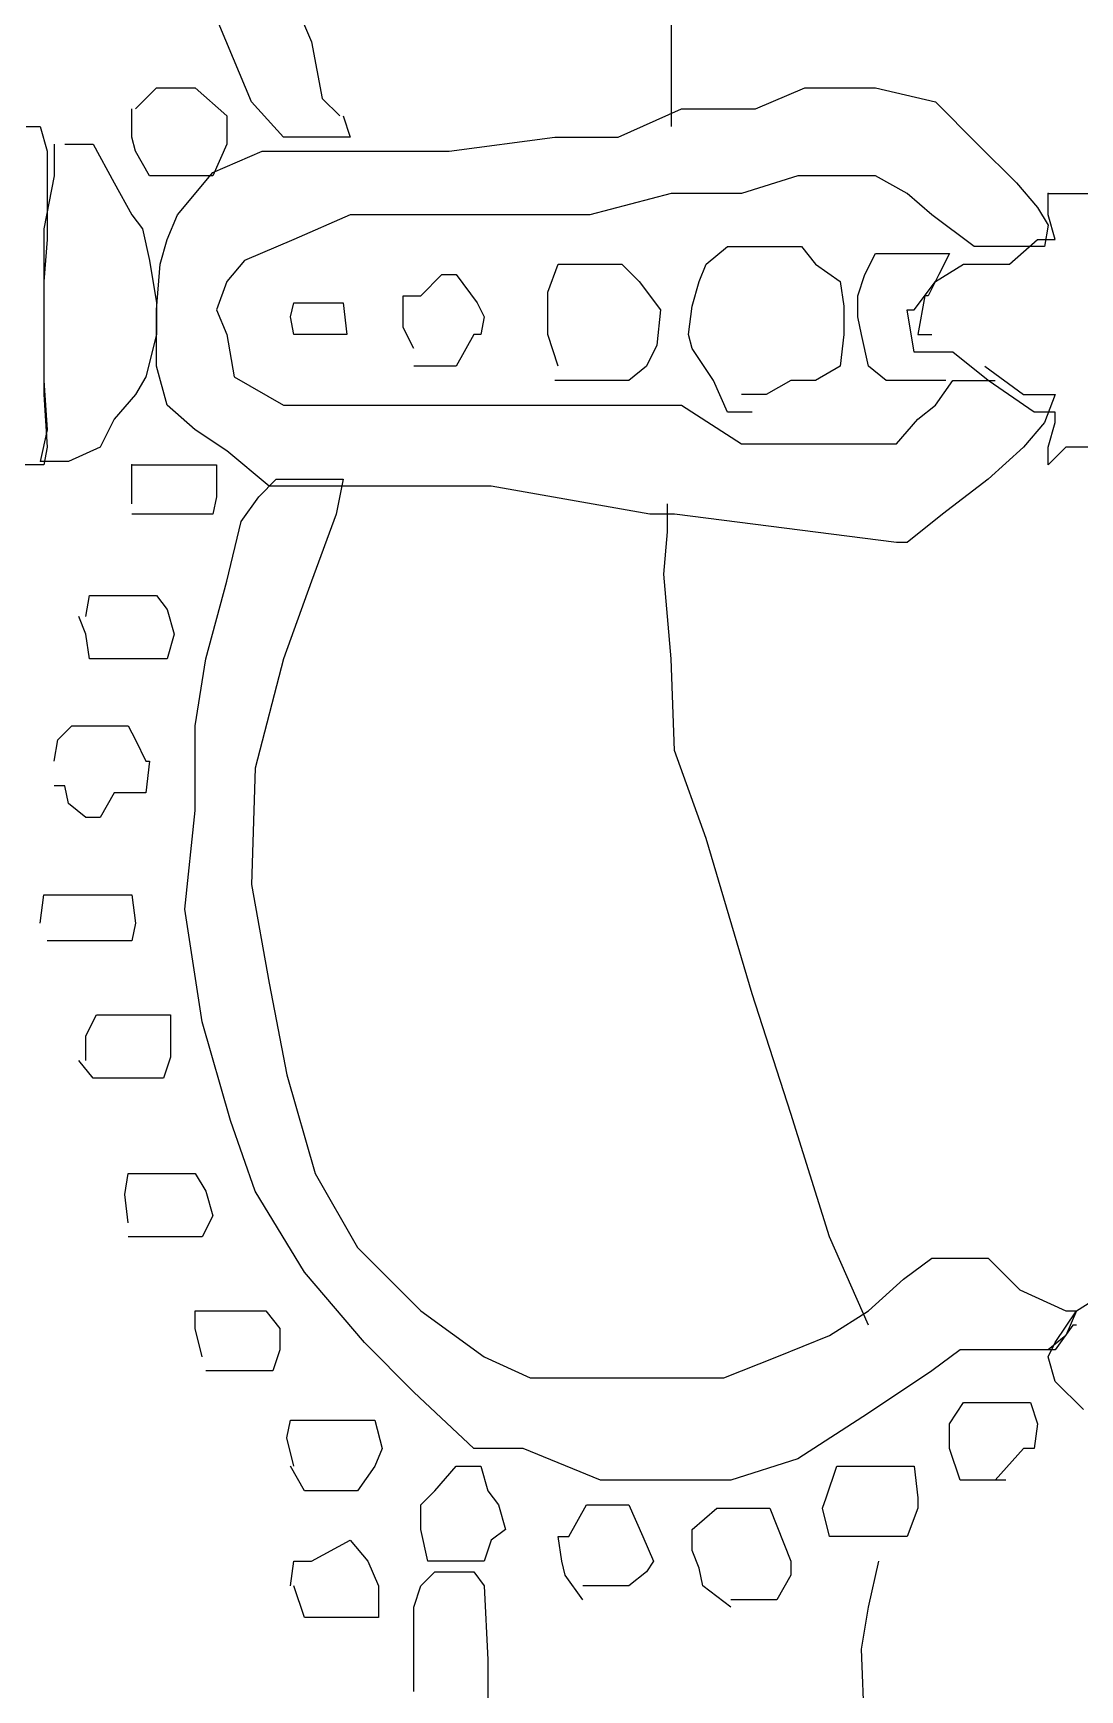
# Model space of a CAD drawing. Extents: x 730854 to 731444, y 4378581 to 4379608.
# Drawn here: x 730877.78 to 730880.75, y 4379438.285 to 4379442.985 of the extents above; entities that cross this region are included whole.
import ezdxf

# ---------------------------------------------------------------- set-up
doc = ezdxf.new("R2010")
doc.units = 0
doc.layers.get('0').update_dxf_attribs({"linetype": 'CONTINUOUS'})

msp = doc.modelspace()

# ---------------------------------------------------------------- linework, layer by layer
at = {"color": 0, "linetype": 'CONTINUOUS'}
for p, q in [((730878.4, 4379442.79), (730878.27, 4379443.1)), ((730878.4, 4379442.79), (730878.27, 4379443.1)), ((730878.51, 4379443.1), (730878.57, 4379442.96)), ((730878.51, 4379443.1), (730878.57, 4379442.96)), ((730879.59, 4379443.02), (730879.59, 4379442.87)), ((730879.59, 4379443.02), (730879.59, 4379442.87)), ((730878.57, 4379442.96), (730878.6, 4379442.8)), ((730878.57, 4379442.96), (730878.6, 4379442.8)), ((730879.59, 4379442.87), (730879.59, 4379442.72)), ((730879.59, 4379442.87), (730879.59, 4379442.72)), ((730878.07, 4379442.77), (730878.13, 4379442.83)), ((730878.07, 4379442.77), (730878.13, 4379442.83)), ((730878.13, 4379442.83), (730878.19, 4379442.83)), ((730878.13, 4379442.83), (730878.19, 4379442.83)), ((730878.19, 4379442.83), (730878.24, 4379442.83)), ((730878.19, 4379442.83), (730878.24, 4379442.83)), ((730878.24, 4379442.83), (730878.33, 4379442.75)), ((730878.24, 4379442.83), (730878.33, 4379442.75)), ((730878.6, 4379442.8), (730878.65, 4379442.75)), ((730878.6, 4379442.8), (730878.65, 4379442.75)), ((730879.83, 4379442.77), (730879.97, 4379442.83)), ((730879.83, 4379442.77), (730879.97, 4379442.83)), ((730879.97, 4379442.83), (730880.11, 4379442.83)), ((730879.97, 4379442.83), (730880.11, 4379442.83)), ((730880.11, 4379442.83), (730880.17, 4379442.83)), ((730880.11, 4379442.83), (730880.17, 4379442.83)), ((730880.17, 4379442.83), (730880.34, 4379442.79)), ((730880.17, 4379442.83), (730880.34, 4379442.79)), ((730878.06, 4379442.69), (730878.06, 4379442.77)), ((730878.06, 4379442.69), (730878.06, 4379442.77)), ((730878.49, 4379442.69), (730878.4, 4379442.79)), ((730878.49, 4379442.69), (730878.4, 4379442.79)), ((730879.44, 4379442.69), (730879.62, 4379442.77)), ((730879.44, 4379442.69), (730879.62, 4379442.77)), ((730879.62, 4379442.77), (730879.83, 4379442.77)), ((730879.62, 4379442.77), (730879.83, 4379442.77)), ((730880.34, 4379442.79), (730880.46, 4379442.67)), ((730880.34, 4379442.79), (730880.46, 4379442.67)), ((730877.76, 4379442.72), (730877.8, 4379442.72)), ((730877.76, 4379442.72), (730877.8, 4379442.72)), ((730877.8, 4379442.72), (730877.82, 4379442.65)), ((730877.8, 4379442.72), (730877.82, 4379442.65)), ((730878.33, 4379442.75), (730878.33, 4379442.67)), ((730878.33, 4379442.75), (730878.33, 4379442.67)), ((730878.66, 4379442.75), (730878.68, 4379442.69)), ((730878.66, 4379442.75), (730878.68, 4379442.69)), ((730877.84, 4379442.67), (730877.84, 4379442.58)), ((730877.84, 4379442.67), (730877.84, 4379442.58)), ((730877.87, 4379442.67), (730877.95, 4379442.67)), ((730877.87, 4379442.67), (730877.95, 4379442.67)), ((730877.95, 4379442.67), (730878.01, 4379442.56)), ((730877.95, 4379442.67), (730878.01, 4379442.56)), ((730878.07, 4379442.65), (730878.06, 4379442.69)), ((730878.07, 4379442.65), (730878.06, 4379442.69)), ((730878.33, 4379442.67), (730878.29, 4379442.58)), ((730878.33, 4379442.67), (730878.29, 4379442.58)), ((730878.55, 4379442.69), (730878.49, 4379442.69)), ((730878.55, 4379442.69), (730878.49, 4379442.69)), ((730878.64, 4379442.69), (730878.55, 4379442.69)), ((730878.64, 4379442.69), (730878.55, 4379442.69)), ((730878.68, 4379442.69), (730878.64, 4379442.69)), ((730878.68, 4379442.69), (730878.64, 4379442.69)), ((730878.96, 4379442.65), (730879.26, 4379442.69)), ((730878.96, 4379442.65), (730879.26, 4379442.69)), ((730879.26, 4379442.69), (730879.44, 4379442.69)), ((730879.26, 4379442.69), (730879.44, 4379442.69)), ((730880.46, 4379442.67), (730880.57, 4379442.56)), ((730880.46, 4379442.67), (730880.57, 4379442.56)), ((730877.82, 4379442.65), (730877.82, 4379442.56)), ((730877.82, 4379442.65), (730877.82, 4379442.56)), ((730878.11, 4379442.58), (730878.07, 4379442.65)), ((730878.11, 4379442.58), (730878.07, 4379442.65)), ((730878.29, 4379442.59), (730878.43, 4379442.65)), ((730878.29, 4379442.59), (730878.43, 4379442.65)), ((730878.43, 4379442.65), (730878.6, 4379442.65)), ((730878.43, 4379442.65), (730878.6, 4379442.65)), ((730878.6, 4379442.65), (730878.78, 4379442.65)), ((730878.6, 4379442.65), (730878.78, 4379442.65)), ((730878.78, 4379442.65), (730878.96, 4379442.65)), ((730878.78, 4379442.65), (730878.96, 4379442.65)), ((730877.84, 4379442.58), (730877.81, 4379442.43)), ((730877.84, 4379442.58), (730877.81, 4379442.43)), ((730878.16, 4379442.58), (730878.11, 4379442.58)), ((730878.16, 4379442.58), (730878.11, 4379442.58)), ((730878.24, 4379442.58), (730878.16, 4379442.58)), ((730878.24, 4379442.58), (730878.16, 4379442.58)), ((730878.19, 4379442.47), (730878.29, 4379442.59)), ((730878.19, 4379442.47), (730878.29, 4379442.59)), ((730878.29, 4379442.58), (730878.24, 4379442.58)), ((730878.29, 4379442.58), (730878.24, 4379442.58)), ((730879.95, 4379442.58), (730879.79, 4379442.53)), ((730879.95, 4379442.58), (730879.79, 4379442.53)), ((730880.09, 4379442.58), (730879.95, 4379442.58)), ((730880.09, 4379442.58), (730879.95, 4379442.58)), ((730880.17, 4379442.58), (730880.09, 4379442.58)), ((730880.17, 4379442.58), (730880.09, 4379442.58)), ((730880.26, 4379442.53), (730880.17, 4379442.58)), ((730880.26, 4379442.53), (730880.17, 4379442.58)), ((730877.82, 4379442.56), (730877.82, 4379442.4)), ((730877.82, 4379442.56), (730877.82, 4379442.4)), ((730878.01, 4379442.56), (730878.06, 4379442.47)), ((730878.01, 4379442.56), (730878.06, 4379442.47)), ((730879.59, 4379442.53), (730879.36, 4379442.47)), ((730879.59, 4379442.53), (730879.36, 4379442.47)), ((730879.79, 4379442.53), (730879.59, 4379442.53)), ((730879.79, 4379442.53), (730879.59, 4379442.53)), ((730880.33, 4379442.47), (730880.26, 4379442.53)), ((730880.33, 4379442.47), (730880.26, 4379442.53)), ((730880.57, 4379442.56), (730880.63, 4379442.49)), ((730880.57, 4379442.56), (730880.63, 4379442.49)), ((730880.66, 4379442.47), (730880.66, 4379442.53)), ((730880.66, 4379442.53), (730880.74, 4379442.53)), ((730880.66, 4379442.47), (730880.66, 4379442.53)), ((730880.66, 4379442.53), (730880.74, 4379442.53)), ((730880.74, 4379442.53), (730880.85, 4379442.53)), ((730880.74, 4379442.53), (730880.85, 4379442.53)), ((730878.06, 4379442.47), (730878.09, 4379442.43)), ((730878.06, 4379442.47), (730878.09, 4379442.43)), ((730878.16, 4379442.4), (730878.19, 4379442.47)), ((730878.16, 4379442.4), (730878.19, 4379442.47)), ((730878.68, 4379442.47), (730878.52, 4379442.4)), ((730878.68, 4379442.47), (730878.52, 4379442.4)), ((730878.9, 4379442.47), (730878.68, 4379442.47)), ((730878.9, 4379442.47), (730878.68, 4379442.47)), ((730879.16, 4379442.47), (730878.9, 4379442.47)), ((730879.16, 4379442.47), (730878.9, 4379442.47)), ((730879.36, 4379442.47), (730879.16, 4379442.47)), ((730879.36, 4379442.47), (730879.16, 4379442.47)), ((730880.45, 4379442.38), (730880.33, 4379442.47)), ((730880.45, 4379442.38), (730880.33, 4379442.47)), ((730880.63, 4379442.49), (730880.66, 4379442.44)), ((730880.63, 4379442.49), (730880.66, 4379442.44)), ((730880.68, 4379442.4), (730880.66, 4379442.47)), ((730880.68, 4379442.4), (730880.66, 4379442.47)), ((730877.81, 4379442.43), (730877.81, 4379442.2)), ((730877.81, 4379442.43), (730877.81, 4379442.2)), ((730878.09, 4379442.43), (730878.11, 4379442.34)), ((730878.09, 4379442.43), (730878.11, 4379442.34)), ((730880.66, 4379442.44), (730880.65, 4379442.38)), ((730880.66, 4379442.44), (730880.65, 4379442.38)), ((730877.82, 4379442.4), (730877.81, 4379442.28)), ((730877.82, 4379442.4), (730877.81, 4379442.28)), ((730878.14, 4379442.33), (730878.16, 4379442.4)), ((730878.14, 4379442.33), (730878.16, 4379442.4)), ((730878.52, 4379442.4), (730878.38, 4379442.34)), ((730878.52, 4379442.4), (730878.38, 4379442.34)), ((730879.69, 4379442.33), (730879.75, 4379442.38)), ((730879.69, 4379442.33), (730879.75, 4379442.38)), ((730879.75, 4379442.38), (730879.83, 4379442.38)), ((730879.75, 4379442.38), (730879.83, 4379442.38)), ((730879.83, 4379442.38), (730879.89, 4379442.38)), ((730879.83, 4379442.38), (730879.89, 4379442.38)), ((730879.89, 4379442.38), (730879.96, 4379442.38)), ((730879.89, 4379442.38), (730879.96, 4379442.38)), ((730879.96, 4379442.38), (730880, 4379442.33)), ((730879.96, 4379442.38), (730880, 4379442.33)), ((730880.52, 4379442.38), (730880.45, 4379442.38)), ((730880.52, 4379442.38), (730880.45, 4379442.38)), ((730880.58, 4379442.38), (730880.52, 4379442.38)), ((730880.58, 4379442.38), (730880.52, 4379442.38)), ((730880.55, 4379442.33), (730880.63, 4379442.4)), ((730880.55, 4379442.33), (730880.63, 4379442.4)), ((730880.65, 4379442.38), (730880.58, 4379442.38)), ((730880.65, 4379442.38), (730880.58, 4379442.38)), ((730880.63, 4379442.4), (730880.68, 4379442.4)), ((730880.63, 4379442.4), (730880.68, 4379442.4)), ((730878.11, 4379442.34), (730878.13, 4379442.22)), ((730878.11, 4379442.34), (730878.13, 4379442.22)), ((730878.13, 4379442.2), (730878.14, 4379442.33)), ((730878.13, 4379442.2), (730878.14, 4379442.33)), ((730878.38, 4379442.34), (730878.33, 4379442.28)), ((730878.38, 4379442.34), (730878.33, 4379442.28)), ((730879.24, 4379442.25), (730879.27, 4379442.33)), ((730879.24, 4379442.25), (730879.27, 4379442.33)), ((730879.27, 4379442.33), (730879.32, 4379442.33)), ((730879.27, 4379442.33), (730879.32, 4379442.33)), ((730879.32, 4379442.33), (730879.39, 4379442.33)), ((730879.32, 4379442.33), (730879.39, 4379442.33)), ((730879.39, 4379442.33), (730879.45, 4379442.33)), ((730879.39, 4379442.33), (730879.45, 4379442.33)), ((730879.45, 4379442.33), (730879.5, 4379442.28)), ((730879.45, 4379442.33), (730879.5, 4379442.28)), ((730879.67, 4379442.28), (730879.69, 4379442.33)), ((730879.67, 4379442.28), (730879.69, 4379442.33)), ((730880, 4379442.33), (730880.07, 4379442.28)), ((730880, 4379442.33), (730880.07, 4379442.28)), ((730880.14, 4379442.3), (730880.17, 4379442.36)), ((730880.14, 4379442.3), (730880.17, 4379442.36)), ((730880.17, 4379442.36), (730880.2, 4379442.36)), ((730880.17, 4379442.36), (730880.2, 4379442.36)), ((730880.2, 4379442.36), (730880.26, 4379442.36)), ((730880.2, 4379442.36), (730880.26, 4379442.36)), ((730880.26, 4379442.36), (730880.32, 4379442.36)), ((730880.26, 4379442.36), (730880.32, 4379442.36)), ((730880.32, 4379442.36), (730880.37, 4379442.36)), ((730880.32, 4379442.36), (730880.37, 4379442.36)), ((730880.34, 4379442.28), (730880.42, 4379442.33)), ((730880.34, 4379442.28), (730880.42, 4379442.33)), ((730880.38, 4379442.36), (730880.35, 4379442.3)), ((730880.38, 4379442.36), (730880.35, 4379442.3)), ((730880.37, 4379442.36), (730880.38, 4379442.36)), ((730880.37, 4379442.36), (730880.38, 4379442.36)), ((730880.42, 4379442.33), (730880.48, 4379442.33)), ((730880.42, 4379442.33), (730880.48, 4379442.33)), ((730880.48, 4379442.33), (730880.55, 4379442.33)), ((730880.48, 4379442.33), (730880.55, 4379442.33)), ((730878.88, 4379442.24), (730878.94, 4379442.3)), ((730878.88, 4379442.24), (730878.94, 4379442.3)), ((730878.94, 4379442.3), (730878.98, 4379442.3)), ((730878.94, 4379442.3), (730878.98, 4379442.3)), ((730878.98, 4379442.3), (730879.04, 4379442.22)), ((730878.98, 4379442.3), (730879.04, 4379442.22)), ((730880.12, 4379442.24), (730880.14, 4379442.3)), ((730880.12, 4379442.24), (730880.14, 4379442.3)), ((730880.35, 4379442.3), (730880.32, 4379442.24)), ((730880.35, 4379442.3), (730880.32, 4379442.24)), ((730877.81, 4379442.28), (730877.81, 4379442)), ((730877.81, 4379442.28), (730877.81, 4379442)), ((730878.33, 4379442.28), (730878.3, 4379442.2)), ((730878.33, 4379442.28), (730878.3, 4379442.2)), ((730878.83, 4379442.15), (730878.83, 4379442.24)), ((730878.83, 4379442.24), (730878.88, 4379442.24)), ((730878.83, 4379442.15), (730878.83, 4379442.24)), ((730878.83, 4379442.24), (730878.88, 4379442.24)), ((730879.24, 4379442.2), (730879.24, 4379442.25)), ((730879.24, 4379442.2), (730879.24, 4379442.25)), ((730879.5, 4379442.28), (730879.56, 4379442.2)), ((730879.5, 4379442.28), (730879.56, 4379442.2)), ((730879.65, 4379442.21), (730879.67, 4379442.28)), ((730879.65, 4379442.21), (730879.67, 4379442.28)), ((730880.07, 4379442.28), (730880.08, 4379442.21)), ((730880.07, 4379442.28), (730880.08, 4379442.21)), ((730880.12, 4379442.18), (730880.12, 4379442.24)), ((730880.12, 4379442.18), (730880.12, 4379442.24)), ((730880.28, 4379442.2), (730880.34, 4379442.28)), ((730880.28, 4379442.2), (730880.34, 4379442.28)), ((730880.31, 4379442.24), (730880.29, 4379442.13)), ((730880.31, 4379442.24), (730880.29, 4379442.13)), ((730880.32, 4379442.24), (730880.31, 4379442.24)), ((730880.32, 4379442.24), (730880.31, 4379442.24)), ((730877.81, 4379442.2), (730877.81, 4379441.96)), ((730877.81, 4379442.2), (730877.81, 4379441.96)), ((730878.13, 4379442.22), (730878.13, 4379442.13)), ((730878.13, 4379442.22), (730878.13, 4379442.13)), ((730878.13, 4379442.04), (730878.13, 4379442.2)), ((730878.13, 4379442.04), (730878.13, 4379442.2)), ((730878.3, 4379442.2), (730878.33, 4379442.13)), ((730878.3, 4379442.2), (730878.33, 4379442.13)), ((730878.51, 4379442.18), (730878.52, 4379442.22)), ((730878.51, 4379442.18), (730878.52, 4379442.22)), ((730878.52, 4379442.22), (730878.58, 4379442.22)), ((730878.52, 4379442.22), (730878.58, 4379442.22)), ((730878.58, 4379442.22), (730878.63, 4379442.22)), ((730878.58, 4379442.22), (730878.63, 4379442.22)), ((730878.63, 4379442.22), (730878.66, 4379442.22)), ((730878.63, 4379442.22), (730878.66, 4379442.22)), ((730878.66, 4379442.22), (730878.67, 4379442.13)), ((730878.66, 4379442.22), (730878.67, 4379442.13)), ((730879.04, 4379442.22), (730879.06, 4379442.18)), ((730879.04, 4379442.22), (730879.06, 4379442.18)), ((730879.24, 4379442.13), (730879.24, 4379442.2)), ((730879.24, 4379442.13), (730879.24, 4379442.2)), ((730879.56, 4379442.2), (730879.55, 4379442.1)), ((730879.56, 4379442.2), (730879.55, 4379442.1)), ((730879.64, 4379442.13), (730879.65, 4379442.21)), ((730879.64, 4379442.13), (730879.65, 4379442.21)), ((730880.08, 4379442.21), (730880.08, 4379442.13)), ((730880.08, 4379442.21), (730880.08, 4379442.13)), ((730880.28, 4379442.08), (730880.26, 4379442.2)), ((730880.26, 4379442.2), (730880.28, 4379442.2)), ((730880.28, 4379442.08), (730880.26, 4379442.2)), ((730880.26, 4379442.2), (730880.28, 4379442.2)), ((730878.52, 4379442.13), (730878.51, 4379442.18)), ((730878.52, 4379442.13), (730878.51, 4379442.18)), ((730878.86, 4379442.09), (730878.83, 4379442.15)), ((730878.86, 4379442.09), (730878.83, 4379442.15)), ((730879.06, 4379442.18), (730879.05, 4379442.13)), ((730879.06, 4379442.18), (730879.05, 4379442.13)), ((730880.13, 4379442.13), (730880.12, 4379442.18)), ((730880.13, 4379442.13), (730880.12, 4379442.18)), ((730878.13, 4379442.13), (730878.1, 4379442.01)), ((730878.13, 4379442.13), (730878.1, 4379442.01)), ((730878.33, 4379442.13), (730878.35, 4379442.01)), ((730878.33, 4379442.13), (730878.35, 4379442.01)), ((730878.54, 4379442.13), (730878.52, 4379442.13)), ((730878.54, 4379442.13), (730878.52, 4379442.13)), ((730878.58, 4379442.13), (730878.54, 4379442.13)), ((730878.58, 4379442.13), (730878.54, 4379442.13)), ((730878.6, 4379442.13), (730878.58, 4379442.13)), ((730878.6, 4379442.13), (730878.58, 4379442.13)), ((730878.65, 4379442.13), (730878.6, 4379442.13)), ((730878.65, 4379442.13), (730878.6, 4379442.13)), ((730878.67, 4379442.13), (730878.65, 4379442.13)), ((730878.67, 4379442.13), (730878.65, 4379442.13)), ((730879.03, 4379442.13), (730878.98, 4379442.04)), ((730879.03, 4379442.13), (730878.98, 4379442.04)), ((730879.05, 4379442.13), (730879.03, 4379442.13)), ((730879.05, 4379442.13), (730879.03, 4379442.13)), ((730879.27, 4379442.04), (730879.24, 4379442.13)), ((730879.27, 4379442.04), (730879.24, 4379442.13)), ((730879.55, 4379442.1), (730879.52, 4379442.04)), ((730879.55, 4379442.1), (730879.52, 4379442.04)), ((730879.65, 4379442.09), (730879.64, 4379442.13)), ((730879.65, 4379442.09), (730879.64, 4379442.13)), ((730880.08, 4379442.13), (730880.07, 4379442.04)), ((730880.08, 4379442.13), (730880.07, 4379442.04)), ((730880.15, 4379442.04), (730880.13, 4379442.13)), ((730880.15, 4379442.04), (730880.13, 4379442.13)), ((730880.29, 4379442.13), (730880.33, 4379442.13)), ((730880.29, 4379442.13), (730880.33, 4379442.13)), ((730879.71, 4379442), (730879.65, 4379442.09)), ((730879.71, 4379442), (730879.65, 4379442.09)), ((730880.32, 4379442.08), (730880.28, 4379442.08)), ((730880.32, 4379442.08), (730880.28, 4379442.08)), ((730880.39, 4379442.08), (730880.32, 4379442.08)), ((730880.39, 4379442.08), (730880.32, 4379442.08)), ((730880.49, 4379442), (730880.39, 4379442.08)), ((730880.49, 4379442), (730880.39, 4379442.08)), ((730877.81, 4379442), (730877.82, 4379441.86)), ((730877.81, 4379442), (730877.82, 4379441.86)), ((730878.1, 4379442.01), (730878.07, 4379441.96)), ((730878.1, 4379442.01), (730878.07, 4379441.96)), ((730878.16, 4379441.93), (730878.13, 4379442.04)), ((730878.16, 4379441.93), (730878.13, 4379442.04)), ((730878.35, 4379442.01), (730878.49, 4379441.93)), ((730878.35, 4379442.01), (730878.49, 4379441.93)), ((730878.88, 4379442.04), (730878.86, 4379442.04)), ((730878.88, 4379442.04), (730878.86, 4379442.04)), ((730878.92, 4379442.04), (730878.88, 4379442.04)), ((730878.92, 4379442.04), (730878.88, 4379442.04)), ((730878.98, 4379442.04), (730878.92, 4379442.04)), ((730878.98, 4379442.04), (730878.92, 4379442.04)), ((730879.32, 4379442), (730879.26, 4379442)), ((730879.32, 4379442), (730879.26, 4379442)), ((730879.35, 4379442), (730879.32, 4379442)), ((730879.35, 4379442), (730879.32, 4379442)), ((730879.39, 4379442), (730879.35, 4379442)), ((730879.39, 4379442), (730879.35, 4379442)), ((730879.47, 4379442), (730879.39, 4379442)), ((730879.47, 4379442), (730879.39, 4379442)), ((730879.52, 4379442.04), (730879.47, 4379442)), ((730879.52, 4379442.04), (730879.47, 4379442)), ((730879.75, 4379441.91), (730879.71, 4379442)), ((730879.75, 4379441.91), (730879.71, 4379442)), ((730879.93, 4379442), (730879.86, 4379441.96)), ((730879.93, 4379442), (730879.86, 4379441.96)), ((730880, 4379442), (730879.93, 4379442)), ((730880, 4379442), (730879.93, 4379442)), ((730880.07, 4379442.04), (730880, 4379442)), ((730880.07, 4379442.04), (730880, 4379442)), ((730880.2, 4379442), (730880.15, 4379442.04)), ((730880.2, 4379442), (730880.15, 4379442.04)), ((730880.25, 4379442), (730880.2, 4379442)), ((730880.25, 4379442), (730880.2, 4379442)), ((730880.33, 4379442), (730880.25, 4379442)), ((730880.33, 4379442), (730880.25, 4379442)), ((730880.37, 4379442), (730880.33, 4379442)), ((730880.37, 4379442), (730880.33, 4379442)), ((730880.34, 4379441.93), (730880.39, 4379442)), ((730880.34, 4379441.93), (730880.39, 4379442)), ((730880.39, 4379442), (730880.46, 4379442)), ((730880.39, 4379442), (730880.46, 4379442)), ((730880.46, 4379442), (730880.51, 4379442)), ((730880.46, 4379442), (730880.51, 4379442)), ((730880.48, 4379442.04), (730880.59, 4379441.96)), ((730880.48, 4379442.04), (730880.59, 4379441.96)), ((730880.62, 4379441.91), (730880.49, 4379442)), ((730880.62, 4379441.91), (730880.49, 4379442)), ((730877.81, 4379441.96), (730877.82, 4379441.81)), ((730877.81, 4379441.96), (730877.82, 4379441.81)), ((730878.07, 4379441.96), (730878.01, 4379441.89)), ((730878.07, 4379441.96), (730878.01, 4379441.89)), ((730879.86, 4379441.96), (730879.79, 4379441.96)), ((730879.86, 4379441.96), (730879.79, 4379441.96)), ((730880.59, 4379441.96), (730880.68, 4379441.96)), ((730880.59, 4379441.96), (730880.68, 4379441.96)), ((730880.68, 4379441.96), (730880.65, 4379441.88)), ((730880.68, 4379441.96), (730880.65, 4379441.88)), ((730878.24, 4379441.86), (730878.16, 4379441.93)), ((730878.24, 4379441.86), (730878.16, 4379441.93)), ((730878.49, 4379441.93), (730878.68, 4379441.93)), ((730878.49, 4379441.93), (730878.68, 4379441.93)), ((730878.68, 4379441.93), (730878.9, 4379441.93)), ((730878.68, 4379441.93), (730878.9, 4379441.93)), ((730878.9, 4379441.93), (730879.08, 4379441.93)), ((730878.9, 4379441.93), (730879.08, 4379441.93)), ((730879.08, 4379441.93), (730879.29, 4379441.93)), ((730879.08, 4379441.93), (730879.29, 4379441.93)), ((730879.29, 4379441.93), (730879.45, 4379441.93)), ((730879.29, 4379441.93), (730879.45, 4379441.93)), ((730879.45, 4379441.93), (730879.62, 4379441.93)), ((730879.45, 4379441.93), (730879.62, 4379441.93)), ((730879.62, 4379441.93), (730879.79, 4379441.82)), ((730879.62, 4379441.93), (730879.79, 4379441.82)), ((730879.82, 4379441.91), (730879.75, 4379441.91)), ((730879.82, 4379441.91), (730879.75, 4379441.91)), ((730880.29, 4379441.89), (730880.34, 4379441.93)), ((730880.29, 4379441.89), (730880.34, 4379441.93)), ((730880.68, 4379441.91), (730880.62, 4379441.91)), ((730880.68, 4379441.91), (730880.62, 4379441.91)), ((730880.68, 4379441.88), (730880.68, 4379441.91)), ((730880.68, 4379441.88), (730880.68, 4379441.91)), ((730877.82, 4379441.86), (730877.8, 4379441.77)), ((730877.82, 4379441.86), (730877.8, 4379441.77)), ((730878.01, 4379441.89), (730877.97, 4379441.81)), ((730878.01, 4379441.89), (730877.97, 4379441.81)), ((730878.33, 4379441.8), (730878.24, 4379441.86)), ((730878.33, 4379441.8), (730878.24, 4379441.86)), ((730880.23, 4379441.82), (730880.29, 4379441.89)), ((730880.23, 4379441.82), (730880.29, 4379441.89)), ((730880.65, 4379441.88), (730880.59, 4379441.81)), ((730880.65, 4379441.88), (730880.59, 4379441.81)), ((730880.66, 4379441.81), (730880.68, 4379441.88)), ((730880.66, 4379441.81), (730880.68, 4379441.88)), ((730879.79, 4379441.82), (730879.93, 4379441.82)), ((730879.79, 4379441.82), (730879.93, 4379441.82)), ((730879.93, 4379441.82), (730880.02, 4379441.82)), ((730879.93, 4379441.82), (730880.02, 4379441.82)), ((730880.02, 4379441.82), (730880.11, 4379441.82)), ((730880.02, 4379441.82), (730880.11, 4379441.82)), ((730880.11, 4379441.82), (730880.15, 4379441.82)), ((730880.11, 4379441.82), (730880.15, 4379441.82)), ((730880.15, 4379441.82), (730880.23, 4379441.82)), ((730880.15, 4379441.82), (730880.23, 4379441.82)), ((730877.82, 4379441.77), (730877.8, 4379441.77)), ((730877.82, 4379441.77), (730877.8, 4379441.77)), ((730877.82, 4379441.81), (730877.81, 4379441.76)), ((730877.82, 4379441.81), (730877.81, 4379441.76)), ((730877.88, 4379441.77), (730877.82, 4379441.77)), ((730877.88, 4379441.77), (730877.82, 4379441.77)), ((730877.97, 4379441.81), (730877.88, 4379441.77)), ((730877.97, 4379441.81), (730877.88, 4379441.77)), ((730878.45, 4379441.7), (730878.33, 4379441.8)), ((730878.45, 4379441.7), (730878.33, 4379441.8)), ((730880.59, 4379441.81), (730880.49, 4379441.72)), ((730880.59, 4379441.81), (730880.49, 4379441.72)), ((730880.71, 4379441.81), (730880.66, 4379441.76)), ((730880.66, 4379441.76), (730880.66, 4379441.81)), ((730880.71, 4379441.81), (730880.66, 4379441.76)), ((730880.66, 4379441.76), (730880.66, 4379441.81)), ((730880.82, 4379441.81), (730880.71, 4379441.81)), ((730880.82, 4379441.81), (730880.71, 4379441.81)), ((730877.8, 4379441.76), (730877.74, 4379441.76)), ((730877.8, 4379441.76), (730877.74, 4379441.76)), ((730877.81, 4379441.76), (730877.8, 4379441.76)), ((730877.81, 4379441.76), (730877.8, 4379441.76)), ((730878.06, 4379441.65), (730878.06, 4379441.76)), ((730878.06, 4379441.76), (730878.11, 4379441.76)), ((730878.06, 4379441.65), (730878.06, 4379441.76)), ((730878.06, 4379441.76), (730878.11, 4379441.76)), ((730878.11, 4379441.76), (730878.17, 4379441.76)), ((730878.11, 4379441.76), (730878.17, 4379441.76)), ((730878.17, 4379441.76), (730878.24, 4379441.76)), ((730878.17, 4379441.76), (730878.24, 4379441.76)), ((730878.24, 4379441.76), (730878.29, 4379441.76)), ((730878.24, 4379441.76), (730878.29, 4379441.76)), ((730878.29, 4379441.76), (730878.3, 4379441.76)), ((730878.29, 4379441.76), (730878.3, 4379441.76)), ((730878.3, 4379441.76), (730878.3, 4379441.67)), ((730878.3, 4379441.76), (730878.3, 4379441.67)), ((730878.42, 4379441.67), (730878.47, 4379441.72)), ((730878.42, 4379441.67), (730878.47, 4379441.72)), ((730878.47, 4379441.72), (730878.55, 4379441.72)), ((730878.47, 4379441.72), (730878.55, 4379441.72)), ((730878.55, 4379441.72), (730878.6, 4379441.72)), ((730878.55, 4379441.72), (730878.6, 4379441.72)), ((730878.6, 4379441.72), (730878.66, 4379441.72)), ((730878.6, 4379441.72), (730878.66, 4379441.72)), ((730878.66, 4379441.72), (730878.64, 4379441.62)), ((730878.66, 4379441.72), (730878.64, 4379441.62)), ((730880.49, 4379441.72), (730880.36, 4379441.62)), ((730880.49, 4379441.72), (730880.36, 4379441.62)), ((730878.58, 4379441.7), (730878.45, 4379441.7)), ((730878.58, 4379441.7), (730878.45, 4379441.7)), ((730878.7, 4379441.7), (730878.58, 4379441.7)), ((730878.7, 4379441.7), (730878.58, 4379441.7)), ((730878.83, 4379441.7), (730878.7, 4379441.7)), ((730878.83, 4379441.7), (730878.7, 4379441.7)), ((730879.08, 4379441.7), (730878.83, 4379441.7)), ((730879.08, 4379441.7), (730878.83, 4379441.7)), ((730879.53, 4379441.62), (730879.08, 4379441.7)), ((730879.53, 4379441.62), (730879.08, 4379441.7)), ((730878.3, 4379441.67), (730878.29, 4379441.62)), ((730878.3, 4379441.67), (730878.29, 4379441.62)), ((730878.37, 4379441.6), (730878.42, 4379441.67)), ((730878.37, 4379441.6), (730878.42, 4379441.67)), ((730879.58, 4379441.57), (730879.58, 4379441.65)), ((730879.58, 4379441.57), (730879.58, 4379441.65)), ((730878.1, 4379441.62), (730878.06, 4379441.62)), ((730878.1, 4379441.62), (730878.06, 4379441.62)), ((730878.16, 4379441.62), (730878.1, 4379441.62)), ((730878.16, 4379441.62), (730878.1, 4379441.62)), ((730878.19, 4379441.62), (730878.16, 4379441.62)), ((730878.19, 4379441.62), (730878.16, 4379441.62)), ((730878.24, 4379441.62), (730878.19, 4379441.62)), ((730878.24, 4379441.62), (730878.19, 4379441.62)), ((730878.29, 4379441.62), (730878.24, 4379441.62)), ((730878.29, 4379441.62), (730878.24, 4379441.62)), ((730878.33, 4379441.43), (730878.37, 4379441.6)), ((730878.33, 4379441.43), (730878.37, 4379441.6)), ((730878.64, 4379441.62), (730878.57, 4379441.43)), ((730878.64, 4379441.62), (730878.57, 4379441.43)), ((730879.6, 4379441.62), (730879.53, 4379441.62)), ((730879.6, 4379441.62), (730879.53, 4379441.62)), ((730880.23, 4379441.54), (730879.6, 4379441.62)), ((730880.23, 4379441.54), (730879.6, 4379441.62)), ((730880.36, 4379441.62), (730880.26, 4379441.54)), ((730880.36, 4379441.62), (730880.26, 4379441.54)), ((730879.57, 4379441.45), (730879.58, 4379441.57)), ((730879.57, 4379441.45), (730879.58, 4379441.57)), ((730880.26, 4379441.54), (730880.23, 4379441.54)), ((730880.26, 4379441.54), (730880.23, 4379441.54)), ((730879.59, 4379441.21), (730879.57, 4379441.45)), ((730879.59, 4379441.21), (730879.57, 4379441.45)), ((730877.93, 4379441.33), (730877.94, 4379441.39)), ((730877.93, 4379441.33), (730877.94, 4379441.39)), ((730877.94, 4379441.39), (730878, 4379441.39)), ((730877.94, 4379441.39), (730878, 4379441.39)), ((730878, 4379441.39), (730878.06, 4379441.39)), ((730878, 4379441.39), (730878.06, 4379441.39)), ((730878.06, 4379441.39), (730878.13, 4379441.39)), ((730878.06, 4379441.39), (730878.13, 4379441.39)), ((730878.13, 4379441.39), (730878.16, 4379441.35)), ((730878.13, 4379441.39), (730878.16, 4379441.35)), ((730878.27, 4379441.21), (730878.33, 4379441.43)), ((730878.27, 4379441.21), (730878.33, 4379441.43)), ((730878.57, 4379441.43), (730878.49, 4379441.21)), ((730878.57, 4379441.43), (730878.49, 4379441.21)), ((730878.16, 4379441.35), (730878.18, 4379441.28)), ((730878.16, 4379441.35), (730878.18, 4379441.28)), ((730877.93, 4379441.28), (730877.91, 4379441.33)), ((730877.93, 4379441.28), (730877.91, 4379441.33)), ((730877.94, 4379441.21), (730877.93, 4379441.28)), ((730877.94, 4379441.21), (730877.93, 4379441.28)), ((730878.18, 4379441.28), (730878.16, 4379441.21)), ((730878.18, 4379441.28), (730878.16, 4379441.21)), ((730877.98, 4379441.21), (730877.94, 4379441.21)), ((730877.98, 4379441.21), (730877.94, 4379441.21)), ((730878.05, 4379441.21), (730877.98, 4379441.21)), ((730878.05, 4379441.21), (730877.98, 4379441.21)), ((730878.09, 4379441.21), (730878.05, 4379441.21)), ((730878.09, 4379441.21), (730878.05, 4379441.21)), ((730878.16, 4379441.21), (730878.09, 4379441.21)), ((730878.16, 4379441.21), (730878.09, 4379441.21)), ((730878.24, 4379441.02), (730878.27, 4379441.21)), ((730878.24, 4379441.02), (730878.27, 4379441.21)), ((730878.49, 4379441.21), (730878.41, 4379440.9)), ((730878.49, 4379441.21), (730878.41, 4379440.9)), ((730879.6, 4379440.95), (730879.59, 4379441.21)), ((730879.6, 4379440.95), (730879.59, 4379441.21)), ((730877.85, 4379440.98), (730877.89, 4379441.02)), ((730877.85, 4379440.98), (730877.89, 4379441.02)), ((730877.89, 4379441.02), (730877.96, 4379441.02)), ((730877.89, 4379441.02), (730877.96, 4379441.02)), ((730877.96, 4379441.02), (730878, 4379441.02)), ((730877.96, 4379441.02), (730878, 4379441.02)), ((730878, 4379441.02), (730878.05, 4379441.02)), ((730878, 4379441.02), (730878.05, 4379441.02)), ((730878.05, 4379441.02), (730878.07, 4379440.98)), ((730878.05, 4379441.02), (730878.07, 4379440.98)), ((730878.24, 4379440.78), (730878.24, 4379441.02)), ((730878.24, 4379440.78), (730878.24, 4379441.02)), ((730877.84, 4379440.92), (730877.85, 4379440.98)), ((730877.84, 4379440.92), (730877.85, 4379440.98)), ((730878.07, 4379440.98), (730878.1, 4379440.92)), ((730878.07, 4379440.98), (730878.1, 4379440.92)), ((730878.1, 4379440.92), (730878.11, 4379440.92)), ((730878.11, 4379440.92), (730878.1, 4379440.83)), ((730878.1, 4379440.92), (730878.11, 4379440.92)), ((730878.11, 4379440.92), (730878.1, 4379440.83)), ((730879.69, 4379440.7), (730879.6, 4379440.95)), ((730879.69, 4379440.7), (730879.6, 4379440.95)), ((730878.41, 4379440.9), (730878.4, 4379440.57)), ((730878.41, 4379440.9), (730878.4, 4379440.57)), ((730877.87, 4379440.85), (730877.84, 4379440.85)), ((730877.87, 4379440.85), (730877.84, 4379440.85)), ((730877.88, 4379440.8), (730877.87, 4379440.85)), ((730877.88, 4379440.8), (730877.87, 4379440.85)), ((730878.01, 4379440.83), (730877.97, 4379440.76)), ((730878.01, 4379440.83), (730877.97, 4379440.76)), ((730878.07, 4379440.83), (730878.01, 4379440.83)), ((730878.07, 4379440.83), (730878.01, 4379440.83)), ((730878.1, 4379440.83), (730878.07, 4379440.83)), ((730878.1, 4379440.83), (730878.07, 4379440.83)), ((730877.93, 4379440.76), (730877.88, 4379440.8)), ((730877.93, 4379440.76), (730877.88, 4379440.8)), ((730878.21, 4379440.5), (730878.24, 4379440.78)), ((730878.21, 4379440.5), (730878.24, 4379440.78)), ((730877.97, 4379440.76), (730877.93, 4379440.76)), ((730877.97, 4379440.76), (730877.93, 4379440.76)), ((730879.82, 4379440.26), (730879.69, 4379440.7)), ((730879.82, 4379440.26), (730879.69, 4379440.7)), ((730878.4, 4379440.57), (730878.45, 4379440.29)), ((730878.4, 4379440.57), (730878.45, 4379440.29)), ((730877.8, 4379440.46), (730877.81, 4379440.54)), ((730877.8, 4379440.46), (730877.81, 4379440.54)), ((730877.81, 4379440.54), (730877.85, 4379440.54)), ((730877.81, 4379440.54), (730877.85, 4379440.54)), ((730877.85, 4379440.54), (730877.89, 4379440.54)), ((730877.85, 4379440.54), (730877.89, 4379440.54)), ((730877.89, 4379440.54), (730877.97, 4379440.54)), ((730877.89, 4379440.54), (730877.97, 4379440.54)), ((730877.97, 4379440.54), (730878.01, 4379440.54)), ((730877.97, 4379440.54), (730878.01, 4379440.54)), ((730878.01, 4379440.54), (730878.06, 4379440.54)), ((730878.01, 4379440.54), (730878.06, 4379440.54)), ((730878.06, 4379440.54), (730878.07, 4379440.46)), ((730878.06, 4379440.54), (730878.07, 4379440.46)), ((730878.26, 4379440.18), (730878.21, 4379440.5)), ((730878.26, 4379440.18), (730878.21, 4379440.5)), ((730878.07, 4379440.46), (730878.06, 4379440.41)), ((730878.07, 4379440.46), (730878.06, 4379440.41)), ((730877.85, 4379440.41), (730877.82, 4379440.41)), ((730877.85, 4379440.41), (730877.82, 4379440.41)), ((730877.88, 4379440.41), (730877.85, 4379440.41)), ((730877.88, 4379440.41), (730877.85, 4379440.41)), ((730877.91, 4379440.41), (730877.88, 4379440.41)), ((730877.91, 4379440.41), (730877.88, 4379440.41)), ((730877.98, 4379440.41), (730877.91, 4379440.41)), ((730877.98, 4379440.41), (730877.91, 4379440.41)), ((730878.04, 4379440.41), (730877.98, 4379440.41)), ((730878.04, 4379440.41), (730877.98, 4379440.41)), ((730878.06, 4379440.41), (730878.04, 4379440.41)), ((730878.06, 4379440.41), (730878.04, 4379440.41)), ((730878.45, 4379440.29), (730878.5, 4379440.03)), ((730878.45, 4379440.29), (730878.5, 4379440.03)), ((730879.93, 4379439.92), (730879.82, 4379440.26)), ((730879.93, 4379439.92), (730879.82, 4379440.26)), ((730877.93, 4379440.14), (730877.96, 4379440.2)), ((730877.93, 4379440.14), (730877.96, 4379440.2)), ((730877.96, 4379440.2), (730878.01, 4379440.2)), ((730877.96, 4379440.2), (730878.01, 4379440.2)), ((730878.01, 4379440.2), (730878.09, 4379440.2)), ((730878.01, 4379440.2), (730878.09, 4379440.2)), ((730878.09, 4379440.2), (730878.17, 4379440.2)), ((730878.09, 4379440.2), (730878.17, 4379440.2)), ((730878.17, 4379440.2), (730878.17, 4379440.08)), ((730878.17, 4379440.2), (730878.17, 4379440.08)), ((730878.34, 4379439.9), (730878.26, 4379440.18)), ((730878.34, 4379439.9), (730878.26, 4379440.18)), ((730877.93, 4379440.07), (730877.93, 4379440.14)), ((730877.93, 4379440.07), (730877.93, 4379440.14)), ((730878.17, 4379440.08), (730878.15, 4379440.02)), ((730878.17, 4379440.08), (730878.15, 4379440.02)), ((730877.95, 4379440.02), (730877.91, 4379440.07)), ((730877.95, 4379440.02), (730877.91, 4379440.07)), ((730878.5, 4379440.03), (730878.58, 4379439.75)), ((730878.5, 4379440.03), (730878.58, 4379439.75)), ((730877.98, 4379440.02), (730877.95, 4379440.02)), ((730877.98, 4379440.02), (730877.95, 4379440.02)), ((730878.05, 4379440.02), (730877.98, 4379440.02)), ((730878.05, 4379440.02), (730877.98, 4379440.02)), ((730878.09, 4379440.02), (730878.05, 4379440.02)), ((730878.09, 4379440.02), (730878.05, 4379440.02)), ((730878.13, 4379440.02), (730878.09, 4379440.02)), ((730878.13, 4379440.02), (730878.09, 4379440.02)), ((730878.15, 4379440.02), (730878.13, 4379440.02)), ((730878.15, 4379440.02), (730878.13, 4379440.02)), ((730878.41, 4379439.7), (730878.34, 4379439.9)), ((730878.41, 4379439.7), (730878.34, 4379439.9)), ((730880.04, 4379439.57), (730879.93, 4379439.92)), ((730880.04, 4379439.57), (730879.93, 4379439.92)), ((730878.04, 4379439.69), (730878.05, 4379439.75)), ((730878.04, 4379439.69), (730878.05, 4379439.75)), ((730878.05, 4379439.75), (730878.09, 4379439.75)), ((730878.05, 4379439.75), (730878.09, 4379439.75)), ((730878.09, 4379439.75), (730878.17, 4379439.75)), ((730878.09, 4379439.75), (730878.17, 4379439.75)), ((730878.17, 4379439.75), (730878.24, 4379439.75)), ((730878.17, 4379439.75), (730878.24, 4379439.75)), ((730878.24, 4379439.75), (730878.27, 4379439.7)), ((730878.24, 4379439.75), (730878.27, 4379439.7)), ((730878.58, 4379439.75), (730878.7, 4379439.54)), ((730878.58, 4379439.75), (730878.7, 4379439.54)), ((730878.27, 4379439.7), (730878.29, 4379439.63)), ((730878.27, 4379439.7), (730878.29, 4379439.63)), ((730878.55, 4379439.47), (730878.41, 4379439.7)), ((730878.55, 4379439.47), (730878.41, 4379439.7)), ((730878.05, 4379439.61), (730878.04, 4379439.69)), ((730878.05, 4379439.61), (730878.04, 4379439.69)), ((730878.29, 4379439.63), (730878.26, 4379439.57)), ((730878.29, 4379439.63), (730878.26, 4379439.57)), ((730878.09, 4379439.57), (730878.05, 4379439.57)), ((730878.09, 4379439.57), (730878.05, 4379439.57)), ((730878.16, 4379439.57), (730878.09, 4379439.57)), ((730878.16, 4379439.57), (730878.09, 4379439.57)), ((730878.2, 4379439.57), (730878.16, 4379439.57)), ((730878.2, 4379439.57), (730878.16, 4379439.57)), ((730878.26, 4379439.57), (730878.2, 4379439.57)), ((730878.26, 4379439.57), (730878.2, 4379439.57)), ((730880.15, 4379439.32), (730880.04, 4379439.57)), ((730880.15, 4379439.32), (730880.04, 4379439.57)), ((730878.7, 4379439.54), (730878.88, 4379439.36)), ((730878.7, 4379439.54), (730878.88, 4379439.36)), ((730880.25, 4379439.45), (730880.33, 4379439.51)), ((730880.25, 4379439.45), (730880.33, 4379439.51)), ((730880.33, 4379439.51), (730880.41, 4379439.51)), ((730880.33, 4379439.51), (730880.41, 4379439.51)), ((730880.41, 4379439.51), (730880.49, 4379439.51)), ((730880.41, 4379439.51), (730880.49, 4379439.51)), ((730880.49, 4379439.51), (730880.58, 4379439.42)), ((730880.49, 4379439.51), (730880.58, 4379439.42)), ((730878.72, 4379439.27), (730878.55, 4379439.47)), ((730878.72, 4379439.27), (730878.55, 4379439.47)), ((730880.15, 4379439.36), (730880.25, 4379439.45)), ((730880.15, 4379439.36), (730880.25, 4379439.45)), ((730880.58, 4379439.42), (730880.71, 4379439.36)), ((730880.58, 4379439.42), (730880.71, 4379439.36)), ((730880.74, 4379439.36), (730880.82, 4379439.41)), ((730880.74, 4379439.36), (730880.82, 4379439.41)), ((730878.24, 4379439.31), (730878.24, 4379439.36)), ((730878.24, 4379439.36), (730878.29, 4379439.36)), ((730878.24, 4379439.31), (730878.24, 4379439.36)), ((730878.24, 4379439.36), (730878.29, 4379439.36)), ((730878.29, 4379439.36), (730878.34, 4379439.36)), ((730878.29, 4379439.36), (730878.34, 4379439.36)), ((730878.34, 4379439.36), (730878.4, 4379439.36)), ((730878.34, 4379439.36), (730878.4, 4379439.36)), ((730878.4, 4379439.36), (730878.44, 4379439.36)), ((730878.4, 4379439.36), (730878.44, 4379439.36)), ((730878.44, 4379439.36), (730878.48, 4379439.31)), ((730878.44, 4379439.36), (730878.48, 4379439.31)), ((730878.88, 4379439.36), (730879.06, 4379439.23)), ((730878.88, 4379439.36), (730879.06, 4379439.23)), ((730880.04, 4379439.29), (730880.15, 4379439.36)), ((730880.04, 4379439.29), (730880.15, 4379439.36)), ((730880.68, 4379439.27), (730880.74, 4379439.36)), ((730880.68, 4379439.27), (730880.74, 4379439.36)), ((730880.71, 4379439.36), (730880.74, 4379439.36)), ((730880.74, 4379439.36), (730880.71, 4379439.29)), ((730880.71, 4379439.36), (730880.74, 4379439.36)), ((730880.74, 4379439.36), (730880.71, 4379439.29)), ((730878.26, 4379439.23), (730878.24, 4379439.31)), ((730878.26, 4379439.23), (730878.24, 4379439.31)), ((730878.48, 4379439.31), (730878.48, 4379439.25)), ((730878.48, 4379439.31), (730878.48, 4379439.25)), ((730879.89, 4379439.23), (730880.04, 4379439.29)), ((730879.89, 4379439.23), (730880.04, 4379439.29)), ((730880.71, 4379439.29), (730880.66, 4379439.25)), ((730880.71, 4379439.29), (730880.66, 4379439.25)), ((730880.73, 4379439.32), (730880.68, 4379439.25)), ((730880.73, 4379439.32), (730880.68, 4379439.25)), ((730880.74, 4379439.32), (730880.73, 4379439.32)), ((730880.74, 4379439.32), (730880.73, 4379439.32)), ((730878.48, 4379439.25), (730878.46, 4379439.19)), ((730878.48, 4379439.25), (730878.46, 4379439.19)), ((730878.86, 4379439.13), (730878.72, 4379439.27)), ((730878.86, 4379439.13), (730878.72, 4379439.27)), ((730879.06, 4379439.23), (730879.19, 4379439.17)), ((730879.06, 4379439.23), (730879.19, 4379439.17)), ((730879.74, 4379439.17), (730879.89, 4379439.23)), ((730879.74, 4379439.17), (730879.89, 4379439.23)), ((730880.41, 4379439.25), (730880.33, 4379439.19)), ((730880.41, 4379439.25), (730880.33, 4379439.19)), ((730880.49, 4379439.25), (730880.41, 4379439.25)), ((730880.49, 4379439.25), (730880.41, 4379439.25)), ((730880.56, 4379439.25), (730880.49, 4379439.25)), ((730880.56, 4379439.25), (730880.49, 4379439.25)), ((730880.64, 4379439.25), (730880.56, 4379439.25)), ((730880.64, 4379439.25), (730880.56, 4379439.25)), ((730880.68, 4379439.25), (730880.64, 4379439.25)), ((730880.68, 4379439.25), (730880.64, 4379439.25)), ((730880.66, 4379439.23), (730880.68, 4379439.27)), ((730880.66, 4379439.23), (730880.68, 4379439.27)), ((730880.68, 4379439.16), (730880.66, 4379439.23)), ((730880.68, 4379439.16), (730880.66, 4379439.23)), ((730878.29, 4379439.19), (730878.27, 4379439.19)), ((730878.29, 4379439.19), (730878.27, 4379439.19)), ((730878.35, 4379439.19), (730878.29, 4379439.19)), ((730878.35, 4379439.19), (730878.29, 4379439.19)), ((730878.4, 4379439.19), (730878.35, 4379439.19)), ((730878.4, 4379439.19), (730878.35, 4379439.19)), ((730878.46, 4379439.19), (730878.4, 4379439.19)), ((730878.46, 4379439.19), (730878.4, 4379439.19)), ((730880.33, 4379439.19), (730880.15, 4379439.07)), ((730880.33, 4379439.19), (730880.15, 4379439.07)), ((730879.19, 4379439.17), (730879.35, 4379439.17)), ((730879.19, 4379439.17), (730879.35, 4379439.17)), ((730879.35, 4379439.17), (730879.57, 4379439.17)), ((730879.35, 4379439.17), (730879.57, 4379439.17)), ((730879.57, 4379439.17), (730879.74, 4379439.17)), ((730879.57, 4379439.17), (730879.74, 4379439.17)), ((730880.76, 4379439.08), (730880.68, 4379439.16)), ((730880.76, 4379439.08), (730880.68, 4379439.16)), ((730879.03, 4379438.97), (730878.86, 4379439.13)), ((730879.03, 4379438.97), (730878.86, 4379439.13)), ((730880.38, 4379439.04), (730880.42, 4379439.1)), ((730880.38, 4379439.04), (730880.42, 4379439.1)), ((730880.42, 4379439.1), (730880.48, 4379439.1)), ((730880.42, 4379439.1), (730880.48, 4379439.1)), ((730880.48, 4379439.1), (730880.54, 4379439.1)), ((730880.48, 4379439.1), (730880.54, 4379439.1)), ((730880.54, 4379439.1), (730880.61, 4379439.1)), ((730880.54, 4379439.1), (730880.61, 4379439.1)), ((730880.61, 4379439.1), (730880.63, 4379439.04)), ((730880.61, 4379439.1), (730880.63, 4379439.04)), ((730878.5, 4379439), (730878.51, 4379439.05)), ((730878.5, 4379439), (730878.51, 4379439.05)), ((730878.51, 4379439.05), (730878.55, 4379439.05)), ((730878.51, 4379439.05), (730878.55, 4379439.05)), ((730878.55, 4379439.05), (730878.6, 4379439.05)), ((730878.55, 4379439.05), (730878.6, 4379439.05)), ((730878.6, 4379439.05), (730878.67, 4379439.05)), ((730878.6, 4379439.05), (730878.67, 4379439.05)), ((730878.67, 4379439.05), (730878.74, 4379439.05)), ((730878.67, 4379439.05), (730878.74, 4379439.05)), ((730878.74, 4379439.05), (730878.75, 4379439.05)), ((730878.74, 4379439.05), (730878.75, 4379439.05)), ((730878.75, 4379439.05), (730878.77, 4379438.97)), ((730878.75, 4379439.05), (730878.77, 4379438.97)), ((730880.15, 4379439.07), (730879.95, 4379438.94)), ((730880.15, 4379439.07), (730879.95, 4379438.94)), ((730880.38, 4379438.97), (730880.38, 4379439.04)), ((730880.38, 4379438.97), (730880.38, 4379439.04)), ((730880.63, 4379439.04), (730880.62, 4379438.97)), ((730880.63, 4379439.04), (730880.62, 4379438.97)), ((730878.52, 4379438.92), (730878.5, 4379439)), ((730878.52, 4379438.92), (730878.5, 4379439)), ((730878.77, 4379438.97), (730878.75, 4379438.92)), ((730878.77, 4379438.97), (730878.75, 4379438.92)), ((730879.17, 4379438.97), (730879.03, 4379438.97)), ((730879.17, 4379438.97), (730879.03, 4379438.97)), ((730879.39, 4379438.88), (730879.17, 4379438.97)), ((730879.39, 4379438.88), (730879.17, 4379438.97)), ((730880.41, 4379438.88), (730880.38, 4379438.97)), ((730880.41, 4379438.88), (730880.38, 4379438.97)), ((730880.59, 4379438.97), (730880.51, 4379438.88)), ((730880.59, 4379438.97), (730880.51, 4379438.88)), ((730880.62, 4379438.97), (730880.59, 4379438.97)), ((730880.62, 4379438.97), (730880.59, 4379438.97)), ((730878.55, 4379438.85), (730878.51, 4379438.92)), ((730878.55, 4379438.85), (730878.51, 4379438.92)), ((730878.75, 4379438.92), (730878.7, 4379438.85)), ((730878.75, 4379438.92), (730878.7, 4379438.85)), ((730878.92, 4379438.85), (730878.98, 4379438.92)), ((730878.92, 4379438.85), (730878.98, 4379438.92)), ((730878.98, 4379438.92), (730879.05, 4379438.92)), ((730878.98, 4379438.92), (730879.05, 4379438.92)), ((730879.05, 4379438.92), (730879.07, 4379438.85)), ((730879.05, 4379438.92), (730879.07, 4379438.85)), ((730879.95, 4379438.94), (730879.76, 4379438.88)), ((730879.95, 4379438.94), (730879.76, 4379438.88)), ((730880.03, 4379438.83), (730880.06, 4379438.92)), ((730880.03, 4379438.83), (730880.06, 4379438.92)), ((730880.06, 4379438.92), (730880.14, 4379438.92)), ((730880.06, 4379438.92), (730880.14, 4379438.92)), ((730880.14, 4379438.92), (730880.18, 4379438.92)), ((730880.14, 4379438.92), (730880.18, 4379438.92)), ((730880.18, 4379438.92), (730880.28, 4379438.92)), ((730880.18, 4379438.92), (730880.28, 4379438.92)), ((730880.28, 4379438.92), (730880.29, 4379438.83)), ((730880.28, 4379438.92), (730880.29, 4379438.83)), ((730879.59, 4379438.88), (730879.39, 4379438.88)), ((730879.59, 4379438.88), (730879.39, 4379438.88)), ((730879.76, 4379438.88), (730879.59, 4379438.88)), ((730879.76, 4379438.88), (730879.59, 4379438.88)), ((730880.46, 4379438.88), (730880.41, 4379438.88)), ((730880.46, 4379438.88), (730880.41, 4379438.88)), ((730880.54, 4379438.88), (730880.46, 4379438.88)), ((730880.54, 4379438.88), (730880.46, 4379438.88)), ((730878.6, 4379438.85), (730878.55, 4379438.85)), ((730878.6, 4379438.85), (730878.55, 4379438.85)), ((730878.65, 4379438.85), (730878.6, 4379438.85)), ((730878.65, 4379438.85), (730878.6, 4379438.85)), ((730878.7, 4379438.85), (730878.65, 4379438.85)), ((730878.7, 4379438.85), (730878.65, 4379438.85)), ((730878.88, 4379438.81), (730878.92, 4379438.85)), ((730878.88, 4379438.81), (730878.92, 4379438.85)), ((730878.88, 4379438.74), (730878.88, 4379438.81)), ((730878.88, 4379438.74), (730878.88, 4379438.81)), ((730879.07, 4379438.85), (730879.1, 4379438.81)), ((730879.07, 4379438.85), (730879.1, 4379438.81)), ((730879.1, 4379438.81), (730879.12, 4379438.74)), ((730879.1, 4379438.81), (730879.12, 4379438.74)), ((730879.3, 4379438.72), (730879.35, 4379438.81)), ((730879.3, 4379438.72), (730879.35, 4379438.81)), ((730879.35, 4379438.81), (730879.41, 4379438.81)), ((730879.35, 4379438.81), (730879.41, 4379438.81)), ((730879.41, 4379438.81), (730879.47, 4379438.81)), ((730879.41, 4379438.81), (730879.47, 4379438.81)), ((730879.47, 4379438.81), (730879.51, 4379438.72)), ((730879.47, 4379438.81), (730879.51, 4379438.72)), ((730880.02, 4379438.8), (730880.03, 4379438.83)), ((730880.02, 4379438.8), (730880.03, 4379438.83)), ((730880.29, 4379438.83), (730880.29, 4379438.8)), ((730880.29, 4379438.83), (730880.29, 4379438.8)), ((730879.65, 4379438.74), (730879.72, 4379438.8)), ((730879.65, 4379438.74), (730879.72, 4379438.8)), ((730879.72, 4379438.8), (730879.77, 4379438.8)), ((730879.72, 4379438.8), (730879.77, 4379438.8)), ((730879.77, 4379438.8), (730879.84, 4379438.8)), ((730879.77, 4379438.8), (730879.84, 4379438.8)), ((730879.84, 4379438.8), (730879.87, 4379438.8)), ((730879.84, 4379438.8), (730879.87, 4379438.8)), ((730879.87, 4379438.8), (730879.93, 4379438.65)), ((730879.87, 4379438.8), (730879.93, 4379438.65)), ((730880.04, 4379438.72), (730880.02, 4379438.8)), ((730880.04, 4379438.72), (730880.02, 4379438.8)), ((730880.29, 4379438.8), (730880.26, 4379438.72)), ((730880.29, 4379438.8), (730880.26, 4379438.72)), ((730878.57, 4379438.65), (730878.68, 4379438.71)), ((730878.57, 4379438.65), (730878.68, 4379438.71)), ((730878.68, 4379438.71), (730878.73, 4379438.65)), ((730878.68, 4379438.71), (730878.73, 4379438.65)), ((730878.9, 4379438.65), (730878.88, 4379438.74)), ((730878.9, 4379438.65), (730878.88, 4379438.74)), ((730879.08, 4379438.71), (730879.06, 4379438.65)), ((730879.08, 4379438.71), (730879.06, 4379438.65)), ((730879.12, 4379438.74), (730879.08, 4379438.71)), ((730879.12, 4379438.74), (730879.08, 4379438.71)), ((730879.28, 4379438.65), (730879.27, 4379438.72)), ((730879.27, 4379438.72), (730879.3, 4379438.72)), ((730879.28, 4379438.65), (730879.27, 4379438.72)), ((730879.27, 4379438.72), (730879.3, 4379438.72)), ((730879.51, 4379438.72), (730879.54, 4379438.65)), ((730879.51, 4379438.72), (730879.54, 4379438.65)), ((730879.65, 4379438.68), (730879.65, 4379438.74)), ((730879.65, 4379438.68), (730879.65, 4379438.74)), ((730880.11, 4379438.72), (730880.04, 4379438.72)), ((730880.11, 4379438.72), (730880.04, 4379438.72)), ((730880.15, 4379438.72), (730880.11, 4379438.72)), ((730880.15, 4379438.72), (730880.11, 4379438.72)), ((730880.2, 4379438.72), (730880.15, 4379438.72)), ((730880.2, 4379438.72), (730880.15, 4379438.72)), ((730880.26, 4379438.72), (730880.2, 4379438.72)), ((730880.26, 4379438.72), (730880.2, 4379438.72)), ((730879.67, 4379438.63), (730879.65, 4379438.68)), ((730879.67, 4379438.63), (730879.65, 4379438.68)), ((730878.51, 4379438.58), (730878.52, 4379438.65)), ((730878.51, 4379438.58), (730878.52, 4379438.65)), ((730878.52, 4379438.65), (730878.57, 4379438.65)), ((730878.52, 4379438.65), (730878.57, 4379438.65)), ((730878.73, 4379438.65), (730878.76, 4379438.58)), ((730878.73, 4379438.65), (730878.76, 4379438.58)), ((730878.88, 4379438.58), (730878.92, 4379438.62)), ((730878.88, 4379438.58), (730878.92, 4379438.62)), ((730878.95, 4379438.65), (730878.9, 4379438.65)), ((730878.95, 4379438.65), (730878.9, 4379438.65)), ((730878.92, 4379438.62), (730878.97, 4379438.62)), ((730878.92, 4379438.62), (730878.97, 4379438.62)), ((730878.98, 4379438.65), (730878.95, 4379438.65)), ((730878.98, 4379438.65), (730878.95, 4379438.65)), ((730878.97, 4379438.62), (730879.03, 4379438.62)), ((730878.97, 4379438.62), (730879.03, 4379438.62)), ((730879.06, 4379438.65), (730878.98, 4379438.65)), ((730879.06, 4379438.65), (730878.98, 4379438.65)), ((730879.03, 4379438.62), (730879.06, 4379438.58)), ((730879.03, 4379438.62), (730879.06, 4379438.58)), ((730879.29, 4379438.61), (730879.28, 4379438.65)), ((730879.29, 4379438.61), (730879.28, 4379438.65)), ((730879.52, 4379438.62), (730879.47, 4379438.58)), ((730879.52, 4379438.62), (730879.47, 4379438.58)), ((730879.54, 4379438.65), (730879.52, 4379438.62)), ((730879.54, 4379438.65), (730879.52, 4379438.62)), ((730879.68, 4379438.58), (730879.67, 4379438.63)), ((730879.68, 4379438.58), (730879.67, 4379438.63)), ((730879.93, 4379438.65), (730879.93, 4379438.61)), ((730879.93, 4379438.65), (730879.93, 4379438.61)), ((730880.15, 4379438.52), (730880.18, 4379438.65)), ((730880.15, 4379438.52), (730880.18, 4379438.65)), ((730878.55, 4379438.49), (730878.52, 4379438.58)), ((730878.55, 4379438.49), (730878.52, 4379438.58)), ((730878.76, 4379438.58), (730878.76, 4379438.49)), ((730878.76, 4379438.58), (730878.76, 4379438.49)), ((730878.86, 4379438.52), (730878.88, 4379438.58)), ((730878.86, 4379438.52), (730878.88, 4379438.58)), ((730879.06, 4379438.58), (730879.07, 4379438.37)), ((730879.06, 4379438.58), (730879.07, 4379438.37)), ((730879.34, 4379438.54), (730879.29, 4379438.61)), ((730879.34, 4379438.54), (730879.29, 4379438.61)), ((730879.36, 4379438.58), (730879.34, 4379438.58)), ((730879.36, 4379438.58), (730879.34, 4379438.58)), ((730879.44, 4379438.58), (730879.36, 4379438.58)), ((730879.44, 4379438.58), (730879.36, 4379438.58)), ((730879.47, 4379438.58), (730879.44, 4379438.58)), ((730879.47, 4379438.58), (730879.44, 4379438.58)), ((730879.76, 4379438.52), (730879.68, 4379438.58)), ((730879.76, 4379438.52), (730879.68, 4379438.58)), ((730879.93, 4379438.61), (730879.89, 4379438.54)), ((730879.93, 4379438.61), (730879.89, 4379438.54)), ((730879.8, 4379438.54), (730879.76, 4379438.54)), ((730879.8, 4379438.54), (730879.76, 4379438.54)), ((730879.86, 4379438.54), (730879.8, 4379438.54)), ((730879.86, 4379438.54), (730879.8, 4379438.54)), ((730879.89, 4379438.54), (730879.86, 4379438.54)), ((730879.89, 4379438.54), (730879.86, 4379438.54)), ((730878.58, 4379438.49), (730878.55, 4379438.49)), ((730878.58, 4379438.49), (730878.55, 4379438.49)), ((730878.63, 4379438.49), (730878.58, 4379438.49)), ((730878.63, 4379438.49), (730878.58, 4379438.49)), ((730878.7, 4379438.49), (730878.63, 4379438.49)), ((730878.7, 4379438.49), (730878.63, 4379438.49)), ((730878.76, 4379438.49), (730878.7, 4379438.49)), ((730878.76, 4379438.49), (730878.7, 4379438.49)), ((730878.86, 4379438.41), (730878.86, 4379438.52)), ((730878.86, 4379438.41), (730878.86, 4379438.52)), ((730880.13, 4379438.4), (730880.15, 4379438.52)), ((730880.13, 4379438.4), (730880.15, 4379438.52)), ((730878.86, 4379438.28), (730878.86, 4379438.41)), ((730878.86, 4379438.28), (730878.86, 4379438.41)), ((730880.14, 4379438.15), (730880.13, 4379438.4)), ((730880.14, 4379438.15), (730880.13, 4379438.4)), ((730879.07, 4379438.37), (730879.07, 4379438.07)), ((730879.07, 4379438.37), (730879.07, 4379438.07))]:
    msp.add_line(p, q, dxfattribs=at)
for p in [(730880.66, 4379442.53), (730880.66, 4379442.53), (730878.06, 4379441.76), (730878.06, 4379441.76)]:
    msp.add_point(p, dxfattribs=at)

# ---------------------------------------------------------------- meshes
mesh = msp.add_polyface(dxfattribs=at)
corners = [(730854.5, 4378581), (730854.5, 4378581), (730854.5, 4378771.9618), (731162.5, 4378581), (730854.5, 4378946.4935), (731444, 4378581), (730854.5, 4379607.5), (731444, 4379242.0065), (731444, 4379607.5)]
mesh.append_faces([[corners[k] for k in face] for face in [(0, 1, 3, 2), (2, 3, 5, 4), (4, 5, 7, 6), (6, 7, 8, 8)]], dxfattribs={"vtx0": -1, "vtx2": -1, "color": 0})
mesh = msp.add_polyface(dxfattribs=at)
corners = [(730864.5, 4379421), (730864.5, 4379421), (730864.5, 4379595.2713), (731145.58, 4379421), (730864.5, 4379601.5), (731145.58, 4379427.2287), (731145.58, 4379601.5)]
mesh.append_faces([[corners[k] for k in face] for face in [(0, 1, 3, 2), (2, 3, 5, 4), (4, 5, 6, 6)]], dxfattribs={"vtx0": -1, "vtx2": -1, "color": 0})

doc.saveas('drawing.dxf')
